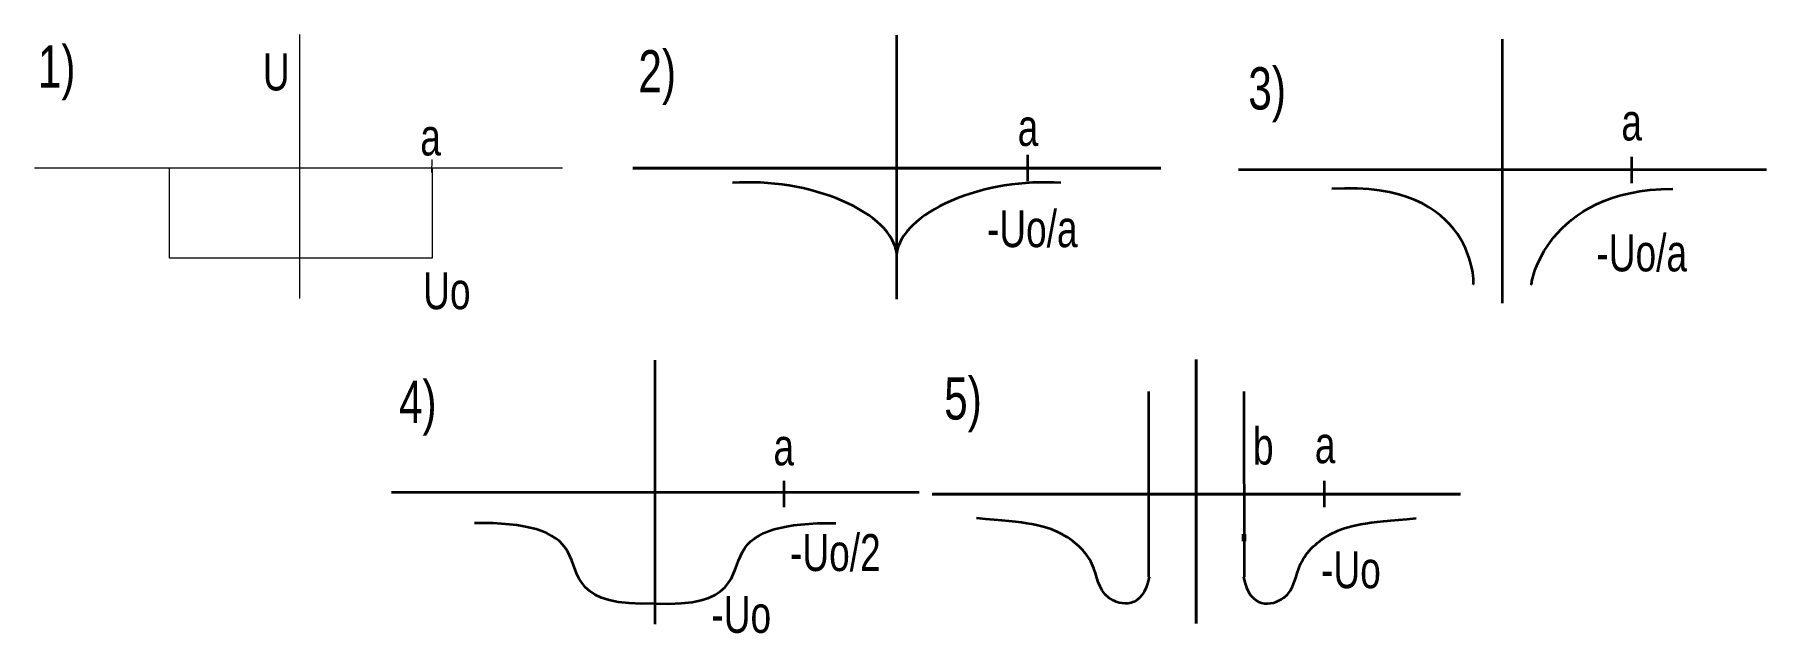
# Model space of a CAD drawing. Header units: millimetres. Extents: x 15 to 671, y -111 to 116.
import ezdxf

# ---------------------------------------------------------------- set-up
doc = ezdxf.new("R2010")
doc.units = ezdxf.units.MM
doc.layers.get('0').update_dxf_attribs({"linetype": 'CONTINUOUS', "lineweight": 0})
doc.styles.get("Standard").update_dxf_attribs({"font": 'txt', "width": 0.75})

msp = doc.modelspace()

# ---------------------------------------------------------------- linework, layer by layer
for p, q in [((115.74, 16.31), (115.74, 116.31)), ((15.25, 65.83), (215.25, 65.83)), ((66.3, 65.83), (165.78, 65.83)), ((66.3, 31.65), (66.3, 65.83)), ((165.76, 64.03), (165.83, 69.01)), ((165.78, 65.83), (165.78, 31.65)), ((165.78, 31.65), (66.3, 31.65))]:
    msp.add_line(p, q)
at = {"lineweight": 35}
for p, q in [((341.81, 16.13), (341.81, 116.13)), ((341.81, 16.13), (341.81, 116.13)), ((571.25, 14.57), (571.25, 114.57)), ((571.25, 14.57), (571.25, 114.57)), ((241.81, 65.73), (441.81, 65.73)), ((441.81, 65.73), (241.81, 65.73)), ((391.5, 60.81), (391.5, 70.81)), ((620.23, 60.03), (620.23, 70.03)), ((471.25, 65.18), (671.25, 65.18)), ((250.26, -107.04), (250.26, -7.04)), ((250.37, -107.04), (250.37, -7.04)), ((455.26, -106.81), (455.26, -6.81)), ((455.33, -106.81), (455.33, -6.81)), ((437.23, -18.9), (437.2, -89.17)), ((473.36, -18.9), (473.39, -89.17)), ((150.37, -57.04), (350.37, -57.04)), ((299.19, -62.8), (299.19, -52.8)), ((355.26, -57.77), (555.26, -57.77)), ((555.33, -57.77), (355.33, -57.77)), ((503.89, -62.77), (503.89, -52.77))]:
    msp.add_line(p, q, dxfattribs=at)
for centre, major_axis, start_param, end_param in [((294.54, 36.44), (47.27, -5.86), 0.116547, 1.952817), ((389.08, 36.44), (-47.27, -5.86), 4.330369, 6.166639)]:
    msp.add_ellipse(centre, major_axis=major_axis, ratio=0.490112, start_param=start_param, end_param=end_param, dxfattribs=at)
for points in [[(560.15, 21.61), (560.85, 20.8), (561.4, 61.42), (506.65, 57.86)], [(582.35, 21.61), (581.65, 20.8), (587.35, 57.82), (635.85, 57.86)], [(250.62, -99.19), (219.43, -100.93), (224.04, -74.69), (201.56, -68.56), (181.93, -68.8)], [(250, -99.19), (281.19, -100.93), (276.58, -74.69), (299.06, -68.56), (318.69, -68.8)], [(437.4, -89.17), (435.2, -101.57), (417.8, -98.97), (418, -83.77), (404.8, -71.17), (391.4, -68.37), (372, -66.97)], [(473.19, -89.17), (475.39, -101.57), (492.79, -98.97), (492.59, -83.77), (505.79, -71.17), (519.19, -68.37), (538.59, -66.97)]]:
    msp.add_open_spline(points, degree=3, dxfattribs=at)

# ---------------------------------------------------------------- texts
at = {"lineweight": 35, "width": 100, "attachment_point": 2}
for s, insert, char_height in [('1)', (23.57, 112.21), 16), ('U', (106.77, 109.17), 14), ('2)', (251.08, 110.43), 16), ('3)', (482.14, 103.94), 16), ('a', (620.23, 90.21), 14), ('a', (391.56, 88.13), 14), ('-Uo/a', (393.17, 49.78), 14), ('-Uo/a', (624.05, 40.61), 14), ('Uo', (171.4, 26.27), 14), ('5)', (366.92, -13.53), 16), ('4)', (160.37, -14.83), 16), ('b', (480.68, -32.58), 14), ('a', (299.04, -32.9), 14), ('a', (504.12, -32.09), 14), ('-Uo/2', (318.57, -72.94), 14), ('.', (473.37, -57.68), 18), ('-Uo', (513.89, -79.45), 14), ('-Uo', (282.93, -96.37), 14)]:
    msp.add_mtext(s, dxfattribs=dict(at, insert=insert, char_height=char_height))
at = {"insert": (165.23, 84.53), "char_height": 14, "width": 100, "attachment_point": 2}
msp.add_mtext('a', dxfattribs=at)

doc.saveas('drawing.dxf')
